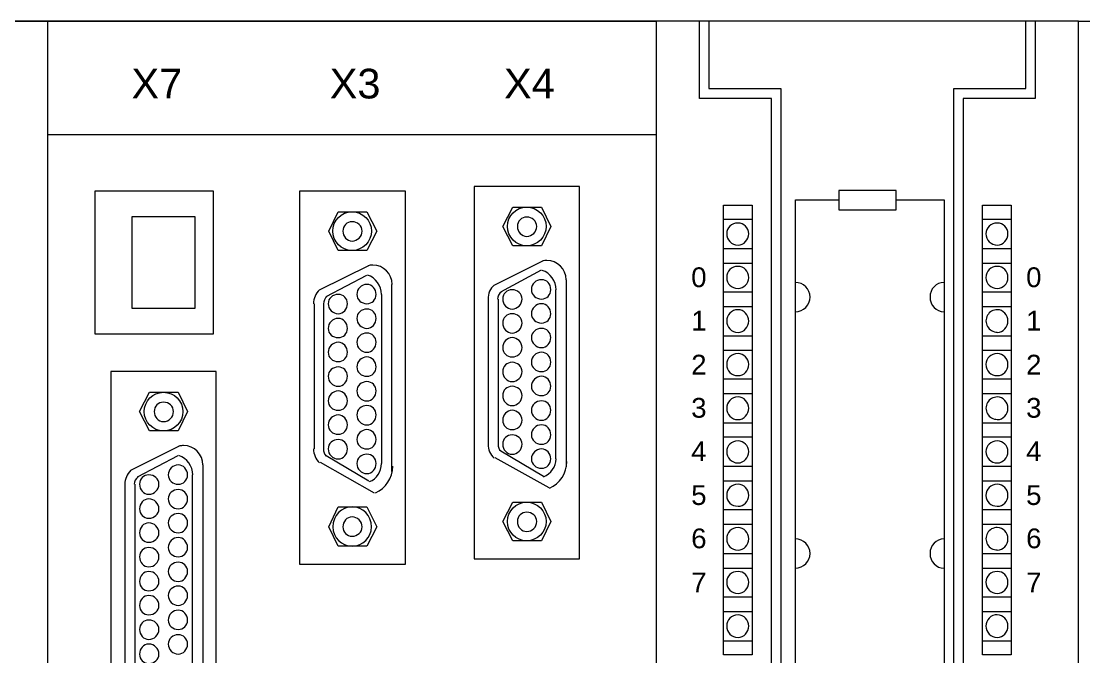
# Model space of a CAD drawing. Header units: millimetres. Extents: x -5035 to 14510, y -7775 to 12.
# Drawn here: x 541.8 to 623.4, y -2243.5 to -2194.6 of the extents above; entities that cross this region are included whole.
import ezdxf

# ---------------------------------------------------------------- set-up
doc = ezdxf.new("R2010")
doc.units = ezdxf.units.MM
doc.layers.add('eProC - L2', color=41, linetype='Continuous', lineweight=20)
doc.styles.get("Standard").update_dxf_attribs({"font": 'arial.ttf'})

msp = doc.modelspace()

# ---------------------------------------------------------------- linework, layer by layer
at = {"layer": 'eProC - L2', "lineweight": 9}
for p, q in [((622.983, -2194.632), (465.923, -2194.632)), ((622.983, -2292.79), (622.983, -2194.632))]:
    msp.add_line(p, q, dxfattribs=at)
at = {"layer": 'eProC - L2', "lineweight": 13}
for p, q in [((465.923, -2194.632), (590.537, -2194.632)), ((543.813, -2194.632), (543.813, -2292.79)), ((590.537, -2194.632), (590.537, -2292.79)), ((622.983, -2194.632), (590.537, -2194.632)), ((590.537, -2194.632), (590.537, -2292.79)), ((593.863, -2200.569), (593.863, -2194.632)), ((594.579, -2194.632), (594.579, -2199.801)), ((618.939, -2199.801), (618.939, -2194.632)), ((619.656, -2194.632), (619.656, -2200.569)), ((622.983, -2292.79), (622.983, -2194.632)), ((594.579, -2199.801), (600.106, -2199.801)), ((600.106, -2199.801), (600.106, -2287.57)), ((613.412, -2287.57), (613.412, -2199.801)), ((613.412, -2199.801), (618.939, -2199.801)), ((599.391, -2200.569), (593.863, -2200.569)), ((599.391, -2286.854), (599.391, -2200.569)), ((619.656, -2200.569), (614.129, -2200.569)), ((614.129, -2200.569), (614.129, -2286.854)), ((543.813, -2203.332), (590.537, -2203.332)), ((584.652, -2207.324), (576.566, -2207.324)), ((576.566, -2207.324), (576.566, -2235.932)), ((584.652, -2235.932), (584.652, -2207.324)), ((608.96, -2207.631), (604.559, -2207.631)), ((604.559, -2207.631), (604.559, -2209.115)), ((608.96, -2209.115), (608.96, -2207.631)), ((547.446, -2207.682), (547.446, -2218.634)), ((556.556, -2207.682), (547.446, -2207.682)), ((556.556, -2218.634), (556.556, -2207.682)), ((571.294, -2207.682), (563.158, -2207.682)), ((563.158, -2207.682), (563.158, -2236.341)), ((571.294, -2236.341), (571.294, -2207.682)), ((601.233, -2281.634), (601.233, -2208.348)), ((601.233, -2208.348), (604.559, -2208.348)), ((608.96, -2208.348), (612.645, -2208.348)), ((612.645, -2208.348), (612.645, -2281.634)), ((565.41, -2210.753), (566.126, -2209.269)), ((566.126, -2209.269), (568.326, -2209.269)), ((568.326, -2209.269), (569.094, -2210.753)), ((578.766, -2210.395), (579.534, -2208.911)), ((579.534, -2208.911), (581.734, -2208.911)), ((581.734, -2208.911), (582.451, -2210.395)), ((595.706, -2243.302), (595.706, -2208.757)), ((595.706, -2208.757), (597.906, -2208.757)), ((597.906, -2208.757), (597.906, -2243.302)), ((604.559, -2209.115), (608.96, -2209.115)), ((615.613, -2243.302), (615.613, -2208.757)), ((615.613, -2208.757), (617.813, -2208.757)), ((617.813, -2208.757), (617.813, -2243.302)), ((550.312, -2209.627), (555.123, -2209.627)), ((550.312, -2213.158), (550.312, -2209.627)), ((555.123, -2209.627), (555.123, -2213.158)), ((595.706, -2209.832), (597.906, -2209.832)), ((615.613, -2209.832), (617.813, -2209.832)), ((566.126, -2212.237), (565.41, -2210.753)), ((569.094, -2210.753), (568.326, -2212.237)), ((579.534, -2211.879), (578.766, -2210.395)), ((582.451, -2210.395), (581.734, -2211.879)), ((568.326, -2212.237), (566.126, -2212.237)), ((581.734, -2211.879), (579.534, -2211.879)), ((595.706, -2212.084), (597.906, -2212.084)), ((615.613, -2212.084), (617.813, -2212.084)), ((550.312, -2216.69), (550.312, -2213.158)), ((555.123, -2213.158), (555.123, -2216.69)), ((564.693, -2215.257), (568.531, -2213.363)), ((578.101, -2214.898), (581.888, -2213.005)), ((595.706, -2213.209), (597.906, -2213.209)), ((615.613, -2213.209), (617.813, -2213.209)), ((565.204, -2215.768), (568.326, -2214.131)), ((578.613, -2215.41), (581.734, -2213.721)), ((570.219, -2214.847), (570.219, -2229.228)), ((583.628, -2214.489), (583.628, -2228.87)), ((569.453, -2215.615), (569.453, -2228.614)), ((582.809, -2215.257), (582.809, -2228.255)), ((595.706, -2215.41), (597.906, -2215.41)), ((615.613, -2215.41), (617.813, -2215.41)), ((564.283, -2216.331), (564.283, -2227.488)), ((565, -2216.331), (565, -2227.488)), ((577.641, -2215.973), (577.641, -2227.13)), ((578.408, -2215.973), (578.408, -2227.13)), ((595.706, -2216.536), (597.906, -2216.536)), ((615.613, -2216.536), (617.813, -2216.536)), ((555.123, -2216.69), (550.312, -2216.69)), ((547.446, -2218.634), (556.556, -2218.634)), ((595.706, -2218.788), (597.906, -2218.788)), ((615.613, -2218.788), (617.813, -2218.788)), ((595.706, -2219.914), (597.906, -2219.914)), ((615.613, -2219.914), (617.813, -2219.914)), ((556.761, -2221.551), (548.675, -2221.551)), ((548.675, -2221.551), (548.675, -2281.787)), ((556.761, -2281.787), (556.761, -2221.551)), ((595.706, -2222.114), (597.906, -2222.114)), ((615.613, -2222.114), (617.813, -2222.114)), ((550.875, -2224.622), (551.643, -2223.138)), ((551.643, -2223.138), (553.843, -2223.138)), ((553.843, -2223.138), (554.56, -2224.622)), ((595.706, -2223.24), (597.906, -2223.24)), ((615.613, -2223.24), (617.813, -2223.24)), ((551.643, -2226.106), (550.875, -2224.622)), ((554.56, -2224.622), (553.843, -2226.106)), ((595.706, -2225.492), (597.906, -2225.492)), ((615.613, -2225.492), (617.813, -2225.492)), ((553.843, -2226.106), (551.643, -2226.106)), ((550.21, -2229.126), (553.997, -2227.232)), ((595.706, -2226.567), (597.906, -2226.567)), ((615.613, -2226.567), (617.813, -2226.567)), ((550.721, -2229.637), (553.843, -2228)), ((565.204, -2228), (568.48, -2229.945)), ((578.613, -2227.641), (581.888, -2229.586)), ((555.737, -2228.716), (555.737, -2274.725)), ((564.744, -2228.512), (568.889, -2230.866)), ((578.152, -2228.153), (582.298, -2230.456)), ((595.706, -2228.818), (597.906, -2228.818)), ((615.613, -2228.818), (617.813, -2228.818)), ((554.918, -2229.484), (554.918, -2274.11)), ((549.75, -2230.2), (549.75, -2272.985)), ((550.517, -2230.2), (550.517, -2272.985)), ((595.706, -2229.945), (597.906, -2229.945)), ((615.613, -2229.945), (617.813, -2229.945)), ((565.41, -2233.476), (566.126, -2231.94)), ((566.126, -2231.94), (568.326, -2231.94)), ((568.326, -2231.94), (569.094, -2233.476)), ((578.766, -2233.066), (579.534, -2231.582)), ((579.534, -2231.582), (581.734, -2231.582)), ((581.734, -2231.582), (582.451, -2233.066)), ((595.706, -2232.145), (597.906, -2232.145)), ((615.613, -2232.145), (617.813, -2232.145)), ((566.126, -2234.96), (565.41, -2233.476)), ((569.094, -2233.476), (568.326, -2234.96)), ((579.534, -2234.55), (578.766, -2233.066)), ((582.451, -2233.066), (581.734, -2234.55)), ((595.706, -2233.271), (597.906, -2233.271)), ((615.613, -2233.271), (617.813, -2233.271)), ((581.734, -2234.55), (579.534, -2234.55)), ((568.326, -2234.96), (566.126, -2234.96)), ((576.566, -2235.932), (584.652, -2235.932)), ((595.706, -2235.522), (597.906, -2235.522)), ((615.613, -2235.522), (617.813, -2235.522)), ((563.158, -2236.341), (571.294, -2236.341)), ((595.706, -2236.649), (597.906, -2236.649)), ((615.613, -2236.649), (617.813, -2236.649)), ((595.706, -2238.849), (597.906, -2238.849)), ((615.613, -2238.849), (617.813, -2238.849)), ((595.706, -2239.975), (597.906, -2239.975)), ((615.613, -2239.975), (617.813, -2239.975)), ((595.706, -2242.227), (597.906, -2242.227)), ((615.613, -2242.227), (617.813, -2242.227)), ((597.906, -2243.302), (595.706, -2243.302)), ((617.813, -2243.302), (615.613, -2243.302))]:
    msp.add_line(p, q, dxfattribs=at)
at = {"layer": 'eProC - L2', "linetype": 'Continuous'}
for p, q in [((622.983, -2194.632), (654.393, -2194.632)), ((622.983, -2292.79), (622.983, -2197.825))]:
    msp.add_line(p, q, dxfattribs=at)
at = {"layer": 'eProC - L2', "lineweight": 13}
for centre, radius in [((567.198, -2210.754), 1.485), ((567.198, -2210.754), 1.485), ((580.607, -2210.395), 1.485), ((580.607, -2210.395), 1.485), ((552.716, -2224.623), 1.485), ((552.716, -2224.623), 1.485), ((580.607, -2233.066), 1.484)]:
    msp.add_circle(centre, radius, dxfattribs=at)
for centre, radius, start, end in [((596.841, -2210.948), 0.809, 359.29032, 90.73046), ((616.749, -2210.948), 0.809, 359.29032, 90.73046), ((616.73, -2210.965), 0.862, 179.50259, 270.55154), ((568.785, -2214.848), 1.486, 0.04588, 89.96093), ((582.143, -2214.49), 1.485, 0.04328, 89.96353), ((581.308, -2215.249), 1.552, 359.71237, 72.06223), ((596.841, -2214.346), 0.809, 269.26954, 0.70968), ((601.223, -2215.829), 1.136, 0.49987, 89.49346), ((616.749, -2214.346), 0.809, 269.26954, 0.70968), ((601.223, -2215.81), 1.136, 270.511, 359.51711), ((616.73, -2217.654), 0.862, 89.44846, 270.55154), ((596.841, -2220.978), 0.809, 359.29032, 90.73046), ((616.749, -2220.978), 0.809, 359.29032, 90.73046), ((616.73, -2224.359), 0.862, 89.44846, 270.534), ((554.252, -2228.717), 1.485, 0.04567, 89.9774), ((596.841, -2227.683), 0.809, 359.29032, 90.73046), ((616.749, -2227.683), 0.809, 359.29032, 90.73046), ((616.73, -2227.7), 0.862, 179.50259, 270.55154), ((581.439, -2228.461), 2.24, 293.9758, 0.016), ((596.841, -2231.08), 0.809, 269.26954, 0.70968), ((616.749, -2231.08), 0.809, 269.26954, 0.70968), ((567.201, -2233.475), 1.485, 180.04648, 359.96217), ((616.73, -2234.389), 0.863, 89.466, 270.58949), ((601.223, -2235.532), 1.135, 0.50996, 89.5048), ((601.223, -2235.513), 1.136, 270.52003, 359.53486), ((596.841, -2237.713), 0.809, 359.26372, 90.73496), ((616.749, -2237.713), 0.809, 359.26372, 90.73496), ((616.73, -2241.093), 0.863, 89.45853, 180.47346)]:
    msp.add_arc(centre, radius, start, end, dxfattribs=at)
for points in [[(567.2, -2210.036), (566.79, -2210.036), (566.484, -2210.344), (566.484, -2210.753)], [(567.967, -2210.753), (567.967, -2210.344), (567.609, -2210.036), (567.2, -2210.036)], [(580.608, -2209.678), (580.198, -2209.678), (579.892, -2209.985), (579.892, -2210.395)], [(581.375, -2210.395), (581.375, -2209.985), (581.017, -2209.678), (580.608, -2209.678)], [(566.484, -2210.753), (566.484, -2211.162), (566.79, -2211.521), (567.2, -2211.521)], [(567.2, -2211.521), (567.609, -2211.521), (567.967, -2211.162), (567.967, -2210.753)], [(579.892, -2210.395), (579.892, -2210.804), (580.198, -2211.162), (580.608, -2211.162)], [(580.608, -2211.162), (581.017, -2211.162), (581.375, -2210.804), (581.375, -2210.395)], [(596.831, -2210.139), (596.319, -2210.139), (595.961, -2210.497), (595.961, -2210.958)], [(616.738, -2210.139), (616.226, -2210.139), (615.868, -2210.497), (615.868, -2210.958)], [(595.961, -2210.958), (595.961, -2211.418), (596.319, -2211.828), (596.831, -2211.828)], [(596.831, -2211.828), (597.291, -2211.828), (597.65, -2211.418), (597.65, -2210.958)], [(616.738, -2211.828), (617.198, -2211.828), (617.557, -2211.418), (617.557, -2210.958)], [(568.786, -2213.363), (568.634, -2213.363), (568.531, -2213.363), (568.428, -2213.414)], [(582.144, -2213.005), (582.042, -2213.005), (581.938, -2213.005), (581.786, -2213.056)], [(569.453, -2215.615), (569.453, -2214.95), (568.992, -2214.336), (568.378, -2214.131)], [(596.831, -2213.465), (596.319, -2213.465), (595.961, -2213.823), (595.961, -2214.336)], [(597.65, -2214.336), (597.65, -2213.823), (597.291, -2213.465), (596.831, -2213.465)], [(616.738, -2213.465), (616.226, -2213.465), (615.868, -2213.823), (615.868, -2214.336)], [(617.557, -2214.336), (617.557, -2213.823), (617.198, -2213.465), (616.738, -2213.465)], [(568.326, -2214.847), (567.917, -2214.847), (567.559, -2215.205), (567.559, -2215.615)], [(569.042, -2215.615), (569.042, -2215.205), (568.736, -2214.847), (568.326, -2214.847)], [(578.101, -2214.898), (577.793, -2215.154), (577.641, -2215.563), (577.641, -2215.973)], [(581.733, -2214.489), (581.324, -2214.489), (580.966, -2214.796), (580.966, -2215.257)], [(582.45, -2215.257), (582.45, -2214.796), (582.143, -2214.489), (581.733, -2214.489)], [(595.961, -2214.336), (595.961, -2214.796), (596.319, -2215.154), (596.831, -2215.154)], [(612.645, -2214.694), (612.031, -2214.694), (611.57, -2215.205), (611.57, -2215.819)], [(615.868, -2214.336), (615.868, -2214.796), (616.226, -2215.154), (616.738, -2215.154)], [(564.693, -2215.257), (564.385, -2215.563), (564.233, -2215.922), (564.233, -2216.331)], [(565.256, -2215.768), (565.102, -2215.922), (565, -2216.127), (565, -2216.331)], [(566.125, -2215.615), (565.715, -2215.615), (565.357, -2215.922), (565.357, -2216.331)], [(566.841, -2216.331), (566.841, -2215.922), (566.534, -2215.615), (566.125, -2215.615)], [(567.559, -2215.615), (567.559, -2216.024), (567.917, -2216.331), (568.326, -2216.331)], [(568.326, -2216.331), (568.736, -2216.331), (569.042, -2216.024), (569.042, -2215.615)], [(578.664, -2215.41), (578.459, -2215.563), (578.357, -2215.768), (578.357, -2215.973)], [(579.481, -2215.257), (579.072, -2215.257), (578.765, -2215.563), (578.765, -2215.973)], [(580.249, -2215.973), (580.249, -2215.563), (579.891, -2215.257), (579.481, -2215.257)], [(580.966, -2215.257), (580.966, -2215.666), (581.324, -2215.973), (581.733, -2215.973)], [(581.733, -2215.973), (582.143, -2215.973), (582.45, -2215.666), (582.45, -2215.257)], [(611.57, -2215.819), (611.57, -2216.434), (612.031, -2216.945), (612.645, -2216.945)], [(565.357, -2216.331), (565.357, -2216.741), (565.715, -2217.099), (566.125, -2217.099)], [(566.125, -2217.099), (566.534, -2217.099), (566.841, -2216.741), (566.841, -2216.331)], [(578.765, -2215.973), (578.765, -2216.382), (579.072, -2216.741), (579.481, -2216.741)], [(579.481, -2216.741), (579.891, -2216.741), (580.249, -2216.382), (580.249, -2215.973)], [(581.733, -2216.331), (581.324, -2216.331), (580.966, -2216.69), (580.966, -2217.099)], [(582.45, -2217.099), (582.45, -2216.69), (582.143, -2216.331), (581.733, -2216.331)], [(566.125, -2217.457), (565.715, -2217.457), (565.357, -2217.815), (565.357, -2218.225)], [(566.841, -2218.225), (566.841, -2217.815), (566.534, -2217.457), (566.125, -2217.457)], [(568.326, -2216.741), (567.917, -2216.741), (567.559, -2217.048), (567.559, -2217.457)], [(567.559, -2217.457), (567.559, -2217.867), (567.917, -2218.225), (568.326, -2218.225)], [(569.042, -2217.457), (569.042, -2217.048), (568.736, -2216.741), (568.326, -2216.741)], [(568.326, -2218.225), (568.736, -2218.225), (569.042, -2217.867), (569.042, -2217.457)], [(579.481, -2217.099), (579.072, -2217.099), (578.765, -2217.406), (578.765, -2217.815)], [(580.249, -2217.815), (580.249, -2217.406), (579.891, -2217.099), (579.481, -2217.099)], [(580.966, -2217.099), (580.966, -2217.508), (581.324, -2217.815), (581.733, -2217.815)], [(581.733, -2217.815), (582.143, -2217.815), (582.45, -2217.508), (582.45, -2217.099)], [(596.831, -2216.792), (596.319, -2216.792), (595.961, -2217.201), (595.961, -2217.662)], [(597.65, -2217.662), (597.65, -2217.201), (597.291, -2216.792), (596.831, -2216.792)], [(617.557, -2217.662), (617.557, -2217.201), (617.198, -2216.792), (616.738, -2216.792)], [(565.357, -2218.225), (565.357, -2218.634), (565.715, -2218.941), (566.125, -2218.941)], [(566.125, -2218.941), (566.534, -2218.941), (566.841, -2218.634), (566.841, -2218.225)], [(578.765, -2217.815), (578.765, -2218.225), (579.072, -2218.583), (579.481, -2218.583)], [(579.481, -2218.583), (579.891, -2218.583), (580.249, -2218.225), (580.249, -2217.815)], [(581.733, -2218.225), (581.324, -2218.225), (580.966, -2218.532), (580.966, -2218.941)], [(582.45, -2218.941), (582.45, -2218.532), (582.143, -2218.225), (581.733, -2218.225)], [(595.961, -2217.662), (595.961, -2218.122), (596.319, -2218.532), (596.831, -2218.532)], [(596.831, -2218.532), (597.291, -2218.532), (597.65, -2218.122), (597.65, -2217.662)], [(616.738, -2218.532), (617.198, -2218.532), (617.557, -2218.122), (617.557, -2217.662)], [(568.326, -2218.583), (567.917, -2218.583), (567.559, -2218.89), (567.559, -2219.299)], [(569.042, -2219.299), (569.042, -2218.89), (568.736, -2218.583), (568.326, -2218.583)], [(579.481, -2218.941), (579.072, -2218.941), (578.765, -2219.299), (578.765, -2219.709)], [(580.249, -2219.709), (580.249, -2219.299), (579.891, -2218.941), (579.481, -2218.941)], [(580.966, -2218.941), (580.966, -2219.351), (581.324, -2219.709), (581.733, -2219.709)], [(581.733, -2219.709), (582.143, -2219.709), (582.45, -2219.351), (582.45, -2218.941)], [(566.125, -2219.299), (565.715, -2219.299), (565.357, -2219.658), (565.357, -2220.067)], [(566.841, -2220.067), (566.841, -2219.658), (566.534, -2219.299), (566.125, -2219.299)], [(567.559, -2219.299), (567.559, -2219.709), (567.917, -2220.067), (568.326, -2220.067)], [(568.326, -2220.067), (568.736, -2220.067), (569.042, -2219.709), (569.042, -2219.299)], [(578.765, -2219.709), (578.765, -2220.118), (579.072, -2220.426), (579.481, -2220.426)], [(579.481, -2220.426), (579.891, -2220.426), (580.249, -2220.118), (580.249, -2219.709)], [(565.357, -2220.067), (565.357, -2220.477), (565.715, -2220.784), (566.125, -2220.784)], [(566.125, -2220.784), (566.534, -2220.784), (566.841, -2220.477), (566.841, -2220.067)], [(568.326, -2220.426), (567.917, -2220.426), (567.559, -2220.784), (567.559, -2221.193)], [(569.042, -2221.193), (569.042, -2220.784), (568.736, -2220.426), (568.326, -2220.426)], [(581.733, -2220.067), (581.324, -2220.067), (580.966, -2220.374), (580.966, -2220.835)], [(582.45, -2220.835), (582.45, -2220.374), (582.143, -2220.067), (581.733, -2220.067)], [(596.831, -2220.169), (596.319, -2220.169), (595.961, -2220.528), (595.961, -2220.988)], [(616.738, -2220.169), (616.226, -2220.169), (615.868, -2220.528), (615.868, -2220.988)], [(566.125, -2221.193), (565.715, -2221.193), (565.357, -2221.5), (565.357, -2221.909)], [(566.841, -2221.909), (566.841, -2221.5), (566.534, -2221.193), (566.125, -2221.193)], [(567.559, -2221.193), (567.559, -2221.603), (567.917, -2221.909), (568.326, -2221.909)], [(568.326, -2221.909), (568.736, -2221.909), (569.042, -2221.603), (569.042, -2221.193)], [(579.481, -2220.835), (579.072, -2220.835), (578.765, -2221.142), (578.765, -2221.551)], [(580.249, -2221.551), (580.249, -2221.142), (579.891, -2220.835), (579.481, -2220.835)], [(580.966, -2220.835), (580.966, -2221.244), (581.324, -2221.551), (581.733, -2221.551)], [(581.733, -2221.551), (582.143, -2221.551), (582.45, -2221.244), (582.45, -2220.835)], [(595.961, -2220.988), (595.961, -2221.5), (596.319, -2221.859), (596.831, -2221.859)], [(596.831, -2221.859), (597.291, -2221.859), (597.65, -2221.5), (597.65, -2220.988)], [(615.868, -2220.988), (615.868, -2221.5), (616.226, -2221.859), (616.738, -2221.859)], [(616.738, -2221.859), (617.198, -2221.859), (617.557, -2221.5), (617.557, -2220.988)], [(565.357, -2221.909), (565.357, -2222.319), (565.715, -2222.677), (566.125, -2222.677)], [(566.125, -2222.677), (566.534, -2222.677), (566.841, -2222.319), (566.841, -2221.909)], [(568.326, -2222.319), (567.917, -2222.319), (567.559, -2222.626), (567.559, -2223.036)], [(569.042, -2223.036), (569.042, -2222.626), (568.736, -2222.319), (568.326, -2222.319)], [(578.765, -2221.551), (578.765, -2221.961), (579.072, -2222.319), (579.481, -2222.319)], [(579.481, -2222.319), (579.891, -2222.319), (580.249, -2221.961), (580.249, -2221.551)], [(581.733, -2221.909), (581.324, -2221.909), (580.966, -2222.268), (580.966, -2222.677)], [(582.45, -2222.677), (582.45, -2222.268), (582.143, -2221.909), (581.733, -2221.909)], [(566.125, -2223.036), (565.715, -2223.036), (565.357, -2223.394), (565.357, -2223.803)], [(566.841, -2223.803), (566.841, -2223.394), (566.534, -2223.036), (566.125, -2223.036)], [(567.559, -2223.036), (567.559, -2223.445), (567.917, -2223.803), (568.326, -2223.803)], [(568.326, -2223.803), (568.736, -2223.803), (569.042, -2223.445), (569.042, -2223.036)], [(579.481, -2222.677), (579.072, -2222.677), (578.765, -2222.984), (578.765, -2223.394)], [(579.481, -2222.677), (579.072, -2222.677), (578.765, -2222.984), (578.765, -2223.394)], [(580.249, -2223.394), (580.249, -2222.984), (579.891, -2222.677), (579.481, -2222.677)], [(580.249, -2223.394), (580.249, -2222.984), (579.891, -2222.677), (579.481, -2222.677)], [(580.966, -2222.677), (580.966, -2223.087), (581.324, -2223.394), (581.733, -2223.394)], [(581.733, -2223.394), (582.143, -2223.394), (582.45, -2223.087), (582.45, -2222.677)], [(552.717, -2223.905), (552.307, -2223.905), (552.001, -2224.213), (552.001, -2224.622)], [(553.484, -2224.622), (553.484, -2224.213), (553.126, -2223.905), (552.717, -2223.905)], [(565.357, -2223.803), (565.357, -2224.213), (565.715, -2224.52), (566.125, -2224.52)], [(566.125, -2224.52), (566.534, -2224.52), (566.841, -2224.213), (566.841, -2223.803)], [(578.765, -2223.394), (578.765, -2223.803), (579.072, -2224.161), (579.481, -2224.161)], [(578.765, -2223.394), (578.765, -2223.803), (579.072, -2224.161), (579.481, -2224.161)], [(579.481, -2224.161), (579.891, -2224.161), (580.249, -2223.803), (580.249, -2223.394)], [(579.481, -2224.161), (579.891, -2224.161), (580.249, -2223.803), (580.249, -2223.394)], [(581.733, -2223.803), (581.324, -2223.803), (580.966, -2224.11), (580.966, -2224.52)], [(582.45, -2224.52), (582.45, -2224.11), (582.143, -2223.803), (581.733, -2223.803)], [(596.831, -2223.496), (596.319, -2223.496), (595.961, -2223.905), (595.961, -2224.366)], [(597.65, -2224.366), (597.65, -2223.905), (597.291, -2223.496), (596.831, -2223.496)], [(617.557, -2224.366), (617.557, -2223.905), (617.198, -2223.496), (616.738, -2223.496)], [(552.001, -2224.622), (552.001, -2225.031), (552.307, -2225.39), (552.717, -2225.39)], [(552.717, -2225.39), (553.126, -2225.39), (553.484, -2225.031), (553.484, -2224.622)], [(568.326, -2224.161), (567.917, -2224.161), (567.559, -2224.468), (567.559, -2224.878)], [(569.042, -2224.878), (569.042, -2224.468), (568.736, -2224.161), (568.326, -2224.161)], [(579.481, -2224.519), (579.072, -2224.519), (578.765, -2224.878), (578.765, -2225.287)], [(580.249, -2225.287), (580.249, -2224.878), (579.891, -2224.519), (579.481, -2224.519)], [(580.966, -2224.52), (580.966, -2224.929), (581.324, -2225.287), (581.733, -2225.287)], [(581.733, -2225.287), (582.143, -2225.287), (582.45, -2224.929), (582.45, -2224.52)], [(595.961, -2224.366), (595.961, -2224.827), (596.319, -2225.236), (596.831, -2225.236)], [(596.831, -2225.236), (597.291, -2225.236), (597.65, -2224.827), (597.65, -2224.366)], [(616.738, -2225.236), (617.198, -2225.236), (617.557, -2224.827), (617.557, -2224.366)], [(566.125, -2224.878), (565.715, -2224.878), (565.357, -2225.236), (565.357, -2225.645)], [(566.841, -2225.645), (566.841, -2225.236), (566.534, -2224.878), (566.125, -2224.878)], [(567.559, -2224.878), (567.559, -2225.287), (567.917, -2225.645), (568.326, -2225.645)], [(568.326, -2225.645), (568.736, -2225.645), (569.042, -2225.287), (569.042, -2224.878)], [(578.765, -2225.287), (578.765, -2225.697), (579.072, -2226.004), (579.481, -2226.004)], [(579.481, -2226.004), (579.891, -2226.004), (580.249, -2225.697), (580.249, -2225.287)], [(565.357, -2225.645), (565.357, -2226.055), (565.715, -2226.362), (566.125, -2226.362)], [(566.125, -2226.362), (566.534, -2226.362), (566.841, -2226.055), (566.841, -2225.645)], [(568.326, -2226.004), (567.917, -2226.004), (567.559, -2226.362), (567.559, -2226.772)], [(569.042, -2226.772), (569.042, -2226.362), (568.736, -2226.004), (568.326, -2226.004)], [(579.481, -2226.413), (579.072, -2226.413), (578.765, -2226.72), (578.765, -2227.13)], [(580.249, -2227.13), (580.249, -2226.72), (579.891, -2226.413), (579.481, -2226.413)], [(581.733, -2225.645), (581.324, -2225.645), (580.966, -2225.953), (580.966, -2226.413)], [(580.966, -2226.413), (580.966, -2226.823), (581.324, -2227.13), (581.733, -2227.13)], [(582.45, -2226.413), (582.45, -2225.953), (582.143, -2225.645), (581.733, -2225.645)], [(581.733, -2227.13), (582.143, -2227.13), (582.45, -2226.823), (582.45, -2226.413)], [(554.253, -2227.232), (554.151, -2227.232), (554.048, -2227.232), (553.895, -2227.283)], [(566.125, -2226.772), (565.715, -2226.772), (565.357, -2227.078), (565.357, -2227.488)], [(566.841, -2227.488), (566.841, -2227.078), (566.534, -2226.772), (566.125, -2226.772)], [(567.559, -2226.772), (567.559, -2227.181), (567.917, -2227.488), (568.326, -2227.488)], [(568.326, -2227.488), (568.736, -2227.488), (569.042, -2227.181), (569.042, -2226.772)], [(577.641, -2227.13), (577.641, -2227.539), (577.793, -2227.897), (578.101, -2228.204)], [(578.408, -2227.13), (578.408, -2227.335), (578.459, -2227.539), (578.613, -2227.641)], [(578.765, -2227.13), (578.765, -2227.539), (579.072, -2227.897), (579.481, -2227.897)], [(579.481, -2227.897), (579.891, -2227.897), (580.249, -2227.539), (580.249, -2227.13)], [(596.831, -2226.874), (596.319, -2226.874), (595.961, -2227.232), (595.961, -2227.693)], [(616.738, -2226.874), (616.226, -2226.874), (615.868, -2227.232), (615.868, -2227.693)], [(554.969, -2229.484), (554.969, -2228.818), (554.509, -2228.204), (553.895, -2228)], [(564.233, -2227.488), (564.233, -2227.897), (564.385, -2228.255), (564.693, -2228.563)], [(565, -2227.488), (565, -2227.693), (565.051, -2227.897), (565.204, -2228.051)], [(565.357, -2227.488), (565.357, -2227.897), (565.715, -2228.255), (566.125, -2228.255)], [(566.125, -2228.255), (566.534, -2228.255), (566.841, -2227.897), (566.841, -2227.488)], [(568.326, -2227.897), (567.917, -2227.897), (567.559, -2228.204), (567.559, -2228.614)], [(569.042, -2228.614), (569.042, -2228.204), (568.736, -2227.897), (568.326, -2227.897)], [(581.733, -2227.488), (581.324, -2227.488), (580.966, -2227.846), (580.966, -2228.255)], [(582.45, -2228.255), (582.45, -2227.846), (582.143, -2227.488), (581.733, -2227.488)], [(595.961, -2227.693), (595.961, -2228.153), (596.319, -2228.563), (596.831, -2228.563)], [(596.831, -2228.563), (597.291, -2228.563), (597.65, -2228.153), (597.65, -2227.693)], [(616.738, -2228.563), (617.198, -2228.563), (617.557, -2228.153), (617.557, -2227.693)], [(553.843, -2228.716), (553.434, -2228.716), (553.076, -2229.074), (553.076, -2229.484)], [(554.559, -2229.484), (554.559, -2229.074), (554.253, -2228.716), (553.843, -2228.716)], [(567.559, -2228.614), (567.559, -2229.023), (567.917, -2229.382), (568.326, -2229.382)], [(568.326, -2229.382), (568.736, -2229.382), (569.042, -2229.023), (569.042, -2228.614)], [(568.531, -2229.996), (569.094, -2229.791), (569.453, -2229.228), (569.453, -2228.614)], [(568.992, -2230.866), (569.759, -2230.508), (570.322, -2229.74), (570.322, -2228.818)], [(580.966, -2228.255), (580.966, -2228.665), (581.324, -2228.972), (581.733, -2228.972)], [(581.733, -2228.972), (582.143, -2228.972), (582.45, -2228.665), (582.45, -2228.255)], [(581.888, -2229.637), (582.451, -2229.382), (582.86, -2228.87), (582.86, -2228.255)], [(550.21, -2229.126), (549.903, -2229.432), (549.75, -2229.791), (549.75, -2230.2)], [(550.773, -2229.637), (550.568, -2229.791), (550.466, -2229.996), (550.466, -2230.2)], [(551.591, -2229.484), (551.182, -2229.484), (550.874, -2229.791), (550.874, -2230.2)], [(552.359, -2230.2), (552.359, -2229.791), (552.001, -2229.484), (551.591, -2229.484)], [(553.076, -2229.484), (553.076, -2229.893), (553.434, -2230.2), (553.843, -2230.2)], [(553.843, -2230.2), (554.253, -2230.2), (554.559, -2229.893), (554.559, -2229.484)], [(550.874, -2230.2), (550.874, -2230.61), (551.182, -2230.968), (551.591, -2230.968)], [(551.591, -2230.968), (552.001, -2230.968), (552.359, -2230.61), (552.359, -2230.2)], [(596.831, -2230.2), (596.319, -2230.2), (595.961, -2230.559), (595.961, -2231.07)], [(597.65, -2231.07), (597.65, -2230.559), (597.291, -2230.2), (596.831, -2230.2)], [(616.738, -2230.2), (616.226, -2230.2), (615.868, -2230.559), (615.868, -2231.07)], [(617.557, -2231.07), (617.557, -2230.559), (617.198, -2230.2), (616.738, -2230.2)], [(551.591, -2231.326), (551.182, -2231.326), (550.874, -2231.684), (550.874, -2232.094)], [(552.359, -2232.094), (552.359, -2231.684), (552.001, -2231.326), (551.591, -2231.326)], [(553.843, -2230.61), (553.434, -2230.61), (553.076, -2230.917), (553.076, -2231.326)], [(553.076, -2231.326), (553.076, -2231.736), (553.434, -2232.094), (553.843, -2232.094)], [(554.559, -2231.326), (554.559, -2230.917), (554.253, -2230.61), (553.843, -2230.61)], [(553.843, -2232.094), (554.253, -2232.094), (554.559, -2231.736), (554.559, -2231.326)], [(595.961, -2231.07), (595.961, -2231.531), (596.319, -2231.889), (596.831, -2231.889)], [(615.868, -2231.07), (615.868, -2231.531), (616.226, -2231.889), (616.738, -2231.889)], [(550.874, -2232.094), (550.874, -2232.503), (551.182, -2232.81), (551.591, -2232.81)], [(551.591, -2232.81), (552.001, -2232.81), (552.359, -2232.503), (552.359, -2232.094)], [(567.2, -2231.94), (566.381, -2231.94), (565.715, -2232.606), (565.715, -2233.476)], [(568.683, -2233.476), (568.683, -2232.606), (568.018, -2231.94), (567.2, -2231.94)], [(553.843, -2232.452), (553.434, -2232.452), (553.076, -2232.759), (553.076, -2233.168)], [(554.559, -2233.168), (554.559, -2232.759), (554.253, -2232.452), (553.843, -2232.452)], [(567.2, -2232.708), (566.79, -2232.708), (566.484, -2233.066), (566.484, -2233.476)], [(567.967, -2233.476), (567.967, -2233.066), (567.609, -2232.708), (567.2, -2232.708)], [(580.608, -2232.35), (580.198, -2232.35), (579.892, -2232.657), (579.892, -2233.066)], [(581.375, -2233.066), (581.375, -2232.657), (581.017, -2232.35), (580.608, -2232.35)], [(551.591, -2233.168), (551.182, -2233.168), (550.874, -2233.527), (550.874, -2233.936)], [(552.359, -2233.936), (552.359, -2233.527), (552.001, -2233.168), (551.591, -2233.168)], [(553.076, -2233.168), (553.076, -2233.578), (553.434, -2233.936), (553.843, -2233.936)], [(553.843, -2233.936), (554.253, -2233.936), (554.559, -2233.578), (554.559, -2233.168)], [(566.484, -2233.476), (566.484, -2233.885), (566.79, -2234.192), (567.2, -2234.192)], [(567.2, -2234.192), (567.609, -2234.192), (567.967, -2233.885), (567.967, -2233.476)], [(579.892, -2233.066), (579.892, -2233.476), (580.198, -2233.834), (580.608, -2233.834)], [(580.608, -2233.834), (581.017, -2233.834), (581.375, -2233.476), (581.375, -2233.066)], [(596.831, -2233.527), (596.319, -2233.527), (595.961, -2233.936), (595.961, -2234.397)], [(597.65, -2234.397), (597.65, -2233.936), (597.291, -2233.527), (596.831, -2233.527)], [(617.557, -2234.397), (617.557, -2233.936), (617.198, -2233.527), (616.738, -2233.527)], [(550.874, -2233.936), (550.874, -2234.346), (551.182, -2234.653), (551.591, -2234.653)], [(551.591, -2234.653), (552.001, -2234.653), (552.359, -2234.346), (552.359, -2233.936)], [(553.843, -2234.294), (553.434, -2234.294), (553.076, -2234.653), (553.076, -2235.062)], [(554.559, -2235.062), (554.559, -2234.653), (554.253, -2234.294), (553.843, -2234.294)], [(595.961, -2234.397), (595.961, -2234.858), (596.319, -2235.266), (596.831, -2235.266)], [(596.831, -2235.266), (597.291, -2235.266), (597.65, -2234.858), (597.65, -2234.397)], [(612.645, -2234.397), (612.031, -2234.397), (611.57, -2234.908), (611.57, -2235.522)], [(616.738, -2235.266), (617.198, -2235.266), (617.557, -2234.858), (617.557, -2234.397)], [(551.591, -2235.062), (551.182, -2235.062), (550.874, -2235.37), (550.874, -2235.779)], [(552.359, -2235.779), (552.359, -2235.37), (552.001, -2235.062), (551.591, -2235.062)], [(553.076, -2235.062), (553.076, -2235.472), (553.434, -2235.778), (553.843, -2235.778)], [(553.843, -2235.778), (554.253, -2235.778), (554.559, -2235.472), (554.559, -2235.062)], [(550.874, -2235.779), (550.874, -2236.188), (551.182, -2236.547), (551.591, -2236.547)], [(551.591, -2236.547), (552.001, -2236.547), (552.359, -2236.188), (552.359, -2235.779)], [(553.843, -2236.188), (553.434, -2236.188), (553.076, -2236.495), (553.076, -2236.905)], [(554.559, -2236.905), (554.559, -2236.495), (554.253, -2236.188), (553.843, -2236.188)], [(611.57, -2235.522), (611.57, -2236.137), (612.031, -2236.649), (612.645, -2236.649)], [(551.591, -2236.905), (551.182, -2236.905), (550.874, -2237.263), (550.874, -2237.672)], [(552.359, -2237.672), (552.359, -2237.263), (552.001, -2236.905), (551.591, -2236.905)], [(553.076, -2236.905), (553.076, -2237.314), (553.434, -2237.672), (553.843, -2237.672)], [(553.843, -2237.672), (554.253, -2237.672), (554.559, -2237.314), (554.559, -2236.905)], [(596.831, -2236.905), (596.319, -2236.905), (595.961, -2237.263), (595.961, -2237.724)], [(616.738, -2236.905), (616.226, -2236.905), (615.868, -2237.263), (615.868, -2237.724)], [(550.874, -2237.672), (550.874, -2238.081), (551.182, -2238.388), (551.591, -2238.388)], [(551.591, -2238.388), (552.001, -2238.388), (552.359, -2238.081), (552.359, -2237.672)], [(595.961, -2237.724), (595.961, -2238.235), (596.319, -2238.593), (596.831, -2238.593)], [(596.831, -2238.593), (597.291, -2238.593), (597.65, -2238.235), (597.65, -2237.724)], [(615.868, -2237.724), (615.868, -2238.235), (616.226, -2238.593), (616.738, -2238.593)], [(616.738, -2238.593), (617.198, -2238.593), (617.557, -2238.235), (617.557, -2237.724)], [(553.843, -2238.03), (553.434, -2238.03), (553.076, -2238.338), (553.076, -2238.746)], [(554.559, -2238.746), (554.559, -2238.338), (554.253, -2238.03), (553.843, -2238.03)], [(551.591, -2238.746), (551.182, -2238.746), (550.874, -2239.105), (550.874, -2239.515)], [(552.359, -2239.515), (552.359, -2239.105), (552.001, -2238.746), (551.591, -2238.746)], [(553.076, -2238.746), (553.076, -2239.157), (553.434, -2239.515), (553.843, -2239.515)], [(553.843, -2239.515), (554.253, -2239.515), (554.559, -2239.157), (554.559, -2238.746)], [(550.874, -2239.515), (550.874, -2239.923), (551.182, -2240.231), (551.591, -2240.231)], [(551.591, -2240.231), (552.001, -2240.231), (552.359, -2239.923), (552.359, -2239.515)], [(553.843, -2239.873), (553.434, -2239.873), (553.076, -2240.232), (553.076, -2240.641)], [(554.559, -2240.641), (554.559, -2240.232), (554.253, -2239.873), (553.843, -2239.873)], [(596.831, -2240.231), (596.319, -2240.231), (595.961, -2240.64), (595.961, -2241.1)], [(597.65, -2241.1), (597.65, -2240.64), (597.291, -2240.231), (596.831, -2240.231)], [(617.557, -2241.1), (617.557, -2240.64), (617.198, -2240.231), (616.738, -2240.231)], [(551.591, -2240.64), (551.182, -2240.64), (550.874, -2240.948), (550.874, -2241.357)], [(552.359, -2241.357), (552.359, -2240.948), (552.001, -2240.64), (551.591, -2240.64)], [(553.076, -2240.641), (553.076, -2241.05), (553.434, -2241.357), (553.843, -2241.357)], [(553.843, -2241.357), (554.253, -2241.357), (554.559, -2241.05), (554.559, -2240.641)], [(595.961, -2241.1), (595.961, -2241.561), (596.319, -2241.971), (596.831, -2241.971)], [(596.831, -2241.971), (597.291, -2241.971), (597.65, -2241.561), (597.65, -2241.1)], [(615.868, -2241.1), (615.868, -2241.561), (616.226, -2241.971), (616.738, -2241.971)], [(616.738, -2241.971), (617.198, -2241.971), (617.557, -2241.561), (617.557, -2241.1)], [(550.874, -2241.357), (550.874, -2241.766), (551.182, -2242.125), (551.591, -2242.125)], [(551.591, -2242.125), (552.001, -2242.125), (552.359, -2241.766), (552.359, -2241.357)], [(553.843, -2241.767), (553.434, -2241.767), (553.076, -2242.074), (553.076, -2242.484)], [(554.559, -2242.484), (554.559, -2242.074), (554.253, -2241.767), (553.843, -2241.767)], [(551.591, -2242.483), (551.182, -2242.483), (550.874, -2242.842), (550.874, -2243.251)], [(552.359, -2243.251), (552.359, -2242.842), (552.001, -2242.483), (551.591, -2242.483)], [(553.076, -2242.484), (553.076, -2242.892), (553.434, -2243.251), (553.843, -2243.251)], [(553.843, -2243.251), (554.253, -2243.251), (554.559, -2242.892), (554.559, -2242.484)], [(550.874, -2243.251), (550.874, -2243.66), (551.182, -2243.967), (551.591, -2243.967)], [(551.591, -2243.967), (552.001, -2243.967), (552.359, -2243.66), (552.359, -2243.251)]]:
    msp.add_open_spline(points, degree=3, dxfattribs=at)

# ---------------------------------------------------------------- texts
at = {"layer": 'eProC - L2'}
for s, insert, char_height, attachment_point in [('X7', (550.254, -2198.285), 2.2792, 1), ('X3', (565.479, -2198.285), 2.2792, 1), ('X4', (578.862, -2198.285), 2.2792, 1), ('0', (593.823, -2214.31), 1.519, 5), ('0', (619.541, -2214.31), 1.519, 5), ('1', (593.823, -2217.636), 1.519, 5), ('1', (619.541, -2217.636), 1.519, 5), ('2', (593.823, -2221.014), 1.519, 5), ('2', (619.541, -2221.014), 1.519, 5), ('3', (593.823, -2224.341), 1.519, 5), ('3', (619.541, -2224.341), 1.519, 5), ('4', (593.823, -2227.667), 1.519, 5), ('4', (619.541, -2227.667), 1.519, 5), ('5', (593.823, -2231.045), 1.519, 5), ('5', (619.541, -2231.045), 1.519, 5), ('6', (593.823, -2234.371), 1.519, 5), ('6', (619.541, -2234.371), 1.519, 5), ('7', (593.823, -2237.749), 1.519, 5), ('7', (619.541, -2237.749), 1.519, 5)]:
    msp.add_mtext_dynamic_manual_height_columns(s, width=6.72212, gutter_width=9.496, heights=[0], dxfattribs=dict(at, insert=insert, char_height=char_height, attachment_point=attachment_point))

doc.saveas('drawing.dxf')
